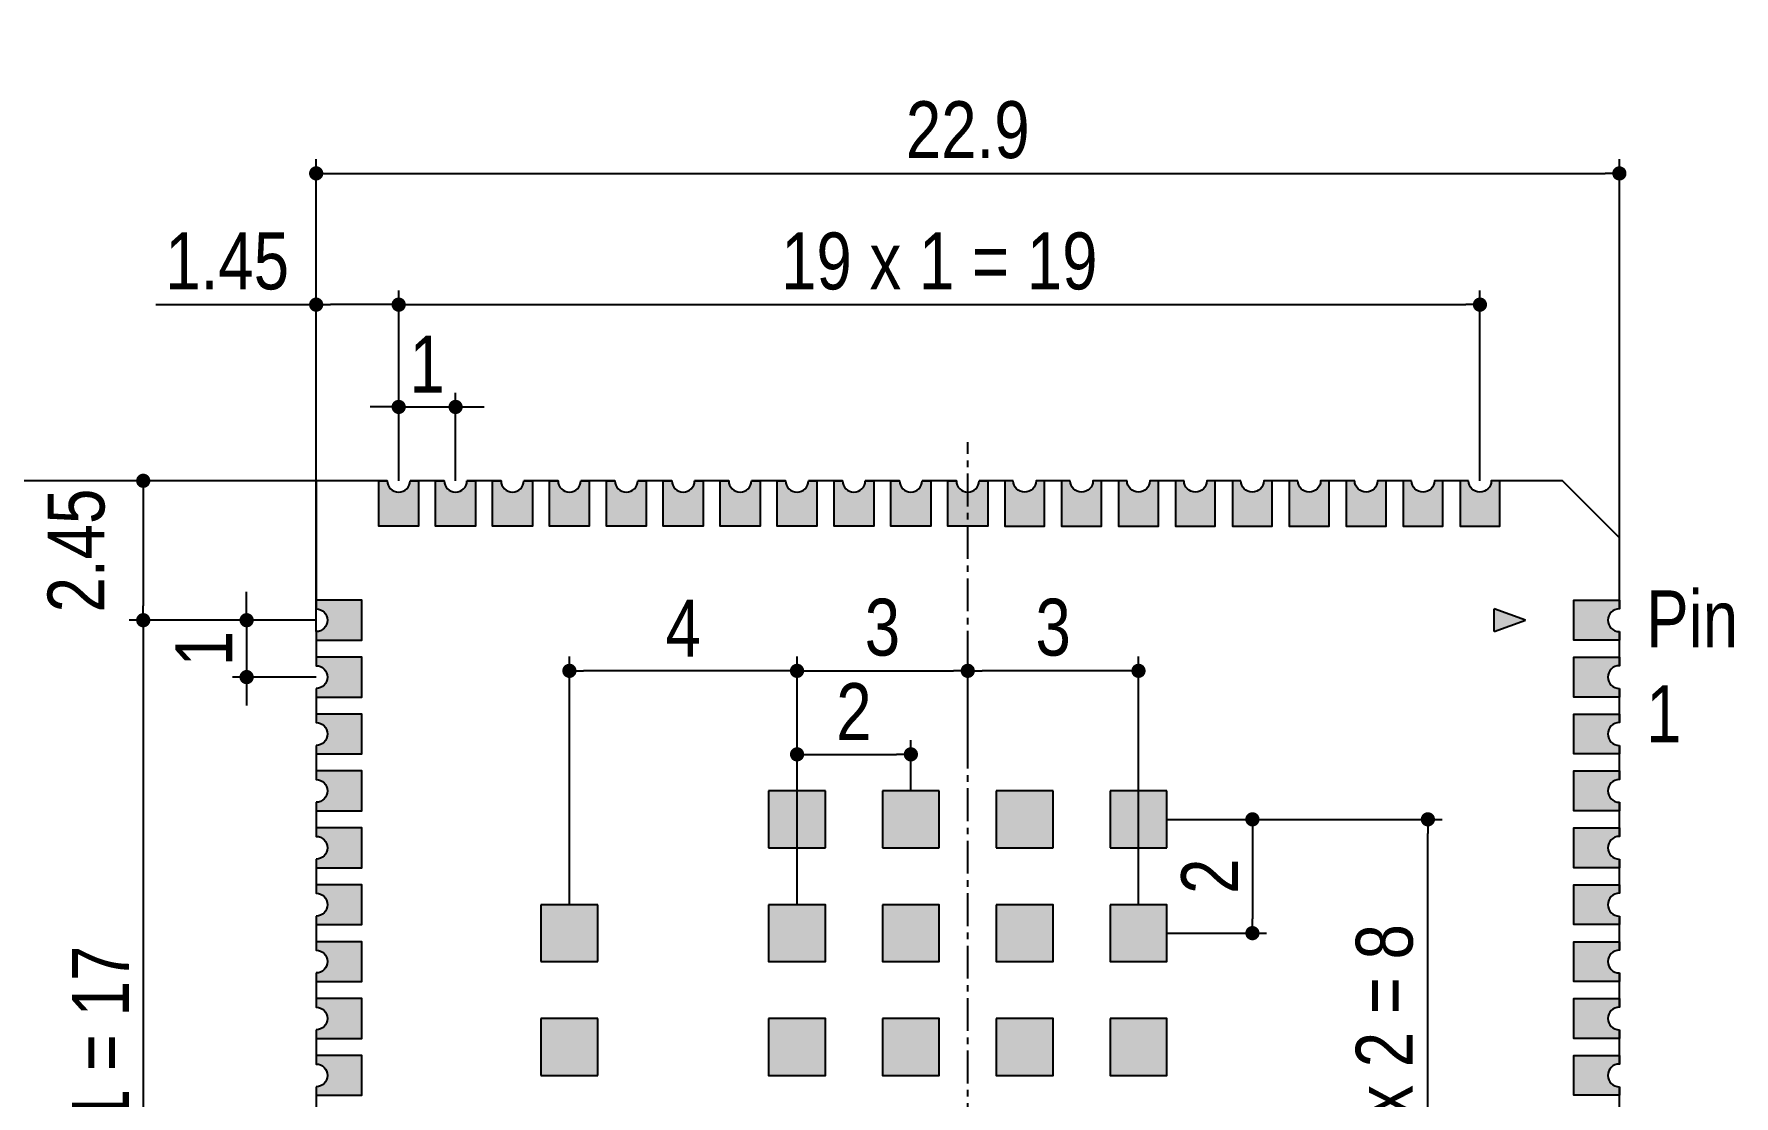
# Model space of a CAD drawing. Header units: millimetres. Extents: x 15270.1 to 15349.9, y 1963 to 2005.3.
# Drawn here: x 15320.07 to 15349.94, y 1986.61 to 2005.28 of the extents above; entities that cross this region are included whole.
import ezdxf

# ---------------------------------------------------------------- set-up
doc = ezdxf.new("R2010")
doc.units = ezdxf.units.MM
doc.header["$LTSCALE"] = 30.734
doc.header["$PDMODE"] = 3
doc.header["$PDSIZE"] = 8
doc.linetypes.add('CENTER', pattern=[0.6, 0.375, -0.075, 0.075, -0.075])
doc.layers.get('0').update_dxf_attribs({"linetype": 'CONTINUOUS'})
doc.layers.get('Defpoints').update_dxf_attribs({"linetype": 'CONTINUOUS'})
for name, color, linetype in [('02___PRT_ALL_AXES', 7, 'CONTINUOUS'), ('03 标注', 7, 'CONTINUOUS'), ('04 \\M+2A4E5\\M+2A672', 1, 'CONTINUOUS'), ('05 中心线', 50, 'CENTER')]:
    doc.layers.add(name, color=color, linetype=linetype)
doc.styles.add('ST1', font='arial.ttf', dxfattribs={"width": 0.8})
doc.dimstyles.new('ST-2-坐标', dxfattribs={"dimscale": 0.5, "dimtxt": 2, "dimasz": 0.5, "dimexe": 0.5, "dimexo": 0, "dimgap": 0.5, "dimtad": 1, "dimdec": 3, "dimzin": 9, "dimdsep": 46, "dimtxsty": 'ST1', "dimblk": 'DOT', "dimcen": 0.1, "dimclrd": 256, "dimclre": 256, "dimclrt": 256, "dimadec": 0, "dimazin": 0, "dimtp": 0.1, "dimtm": 0.1, "dimtfac": 1, "dimtdec": 3, "dimtmove": 1, "dimatfit": 3, "dimldrblk": 'DOT', "dimfxl": 0, "dimtolj": 1, "dimlwd": -1, "dimlwe": -1, "dimarcsym": 0})

# ---------------------------------------------------------------- blocks, each defined once
blk = doc.blocks.new('_Dot')
at = {"color": 0, "linetype": 'ByBlock', "lineweight": -2}
blk.add_line((-0.5, 0), (-1, 0), dxfattribs=at)
at = {"color": 0, "linetype": 'ByBlock', "const_width": 0.5}
blk.add_lwpolyline([(-0.25, 0, 1), (0.25, 0, 1)], format="xyb", close=True, dxfattribs=at)
blk = doc.blocks.new('*D8')
at = {"layer": '03 标注', "ltscale": 0.05}
for p, q in [((15326.476, 1997.423), (15326.476, 1998.971)), ((15327.476, 1997.423), (15327.476, 1998.971)), ((15326.226, 1998.721), (15325.976, 1998.721)), ((15326.476, 1998.721), (15327.476, 1998.721)), ((15327.726, 1998.721), (15327.976, 1998.721))]:
    blk.add_line(p, q, dxfattribs=at)
at = {"layer": 'Defpoints', "color": 0, "ltscale": 0.05}
for p in [(15327.476, 1998.721), (15326.476, 1997.423), (15327.476, 1997.423)]:
    blk.add_point(p, dxfattribs=at)
at = {"layer": '03 标注', "ltscale": 0.05, "xscale": 0.25, "yscale": 0.25, "zscale": 0.25}
blk.add_blockref('_Dot', (15326.476, 1998.721), dxfattribs=at)
at = {"layer": '03 标注', "ltscale": 0.05, "xscale": 0.25, "yscale": 0.25, "zscale": 0.25, "rotation": 180}
blk.add_blockref('_Dot', (15327.476, 1998.721), dxfattribs=at)
at = {"layer": '03 标注', "ltscale": 0.05, "insert": (15326.976, 1999.473), "char_height": 1, "attachment_point": 5, "style": 'ST1'}
blk.add_mtext('\\A1;1', dxfattribs=at)
blk = doc.blocks.new('*D9')
at = {"layer": '03 标注', "ltscale": 0.05}
for p, q in [((15326.476, 1997.423), (15326.476, 2000.769)), ((15345.476, 1997.423), (15345.476, 2000.769)), ((15326.726, 2000.519), (15345.226, 2000.519))]:
    blk.add_line(p, q, dxfattribs=at)
at = {"layer": 'Defpoints', "color": 0, "ltscale": 0.05}
for p in [(15345.476, 2000.519), (15326.476, 1997.423), (15345.476, 1997.423)]:
    blk.add_point(p, dxfattribs=at)
at = {"layer": '03 标注', "ltscale": 0.05, "xscale": 0.25, "yscale": 0.25, "zscale": 0.25, "rotation": 180}
blk.add_blockref('_Dot', (15326.476, 2000.519), dxfattribs=at)
at = {"layer": '03 标注', "ltscale": 0.05, "xscale": 0.25, "yscale": 0.25, "zscale": 0.25}
blk.add_blockref('_Dot', (15345.476, 2000.519), dxfattribs=at)
at = {"layer": '03 标注', "ltscale": 0.05, "insert": (15335.976, 2001.28), "char_height": 1, "attachment_point": 5, "style": 'ST1'}
blk.add_mtext('\\A1;19 x 1 = 19', dxfattribs=at)
blk = doc.blocks.new('*D10')
at = {"layer": '03 标注', "ltscale": 0.05}
for p, q in [((15325.026, 1994.773), (15325.026, 2000.769)), ((15326.476, 1997.423), (15326.476, 2000.769)), ((15322.208, 2000.519), (15325.026, 2000.519)), ((15326.226, 2000.519), (15325.276, 2000.519))]:
    blk.add_line(p, q, dxfattribs=at)
at = {"layer": 'Defpoints', "color": 0, "ltscale": 0.05}
for p in [(15325.026, 2000.519), (15326.476, 1997.423), (15325.026, 1994.773)]:
    blk.add_point(p, dxfattribs=at)
at = {"layer": '03 标注', "ltscale": 0.05, "xscale": 0.25, "yscale": 0.25, "zscale": 0.25, "rotation": 180}
blk.add_blockref('_Dot', (15325.026, 2000.519), dxfattribs=at)
at = {"layer": '03 标注', "ltscale": 0.05, "xscale": 0.25, "yscale": 0.25, "zscale": 0.25}
blk.add_blockref('_Dot', (15326.476, 2000.519), dxfattribs=at)
at = {"layer": '03 标注', "ltscale": 0.05, "insert": (15323.462, 2001.28), "char_height": 1, "attachment_point": 5, "style": 'ST1'}
blk.add_mtext('\\A1;1.45', dxfattribs=at)
blk = doc.blocks.new('*D11')
at = {"layer": '03 标注', "ltscale": 0.05}
for p, q in [((15325.026, 1997.423), (15321.737, 1997.423)), ((15321.987, 1997.173), (15321.987, 1995.223)), ((15325.026, 1994.973), (15321.737, 1994.973))]:
    blk.add_line(p, q, dxfattribs=at)
at = {"layer": 'Defpoints', "color": 0, "ltscale": 0.05}
for p in [(15325.026, 1997.423), (15321.987, 1994.973), (15325.026, 1994.973)]:
    blk.add_point(p, dxfattribs=at)
at = {"layer": '03 标注', "ltscale": 0.05, "xscale": 0.25, "yscale": 0.25, "zscale": 0.25}
for p, rotation in [((15321.987, 1997.423), 90), ((15321.987, 1994.973), 270)]:
    blk.add_blockref('_Dot', p, dxfattribs=dict(at, rotation=rotation))
at = {"layer": '03 标注', "ltscale": 0.05, "insert": (15320.813, 1996.198), "char_height": 1, "attachment_point": 5, "rotation": 90, "style": 'ST1'}
blk.add_mtext('\\A1;2.45', dxfattribs=at)
blk = doc.blocks.new('*D12')
at = {"layer": '03 标注', "ltscale": 0.05}
for p, q in [((15325.026, 1994.973), (15321.737, 1994.973)), ((15321.987, 1994.723), (15321.987, 1978.223)), ((15325.026, 1977.973), (15321.737, 1977.973))]:
    blk.add_line(p, q, dxfattribs=at)
at = {"layer": 'Defpoints', "color": 0, "ltscale": 0.05}
for p in [(15325.026, 1994.973), (15321.987, 1977.973), (15325.026, 1977.973)]:
    blk.add_point(p, dxfattribs=at)
at = {"layer": '03 标注', "ltscale": 0.05, "xscale": 0.25, "yscale": 0.25, "zscale": 0.25}
for p, rotation in [((15321.987, 1994.973), 90), ((15321.987, 1977.973), 270)]:
    blk.add_blockref('_Dot', p, dxfattribs=dict(at, rotation=rotation))
at = {"layer": '03 标注', "ltscale": 0.05, "insert": (15321.235, 1986.473), "char_height": 1, "attachment_point": 5, "rotation": 90, "style": 'ST1'}
blk.add_mtext('\\A1;17 x 1 = 17', dxfattribs=at)
blk = doc.blocks.new('*D13')
at = {"layer": '03 标注', "ltscale": 0.05}
for p, q in [((15323.804, 1995.223), (15323.804, 1995.473)), ((15325.026, 1994.973), (15323.554, 1994.973)), ((15323.804, 1994.973), (15323.804, 1993.973)), ((15325.026, 1993.973), (15323.554, 1993.973)), ((15323.804, 1993.723), (15323.804, 1993.473))]:
    blk.add_line(p, q, dxfattribs=at)
at = {"layer": 'Defpoints', "color": 0, "ltscale": 0.05}
for p in [(15325.026, 1994.973), (15323.804, 1993.973), (15325.026, 1993.973)]:
    blk.add_point(p, dxfattribs=at)
at = {"layer": '03 标注', "ltscale": 0.05, "xscale": 0.25, "yscale": 0.25, "zscale": 0.25}
for p, rotation in [((15323.804, 1994.973), 270), ((15323.804, 1993.973), 90)]:
    blk.add_blockref('_Dot', p, dxfattribs=dict(at, rotation=rotation))
at = {"layer": '03 标注', "ltscale": 0.05, "insert": (15323.052, 1994.473), "char_height": 1, "attachment_point": 5, "rotation": 90, "style": 'ST1'}
blk.add_mtext('\\A1;1', dxfattribs=at)
blk = doc.blocks.new('*D14')
at = {"layer": '03 标注', "ltscale": 0.05}
for p, q in [((15333.476, 1989.973), (15333.476, 1994.333)), ((15336.476, 1992.536), (15336.476, 1994.333)), ((15333.726, 1994.083), (15336.226, 1994.083))]:
    blk.add_line(p, q, dxfattribs=at)
at = {"layer": 'Defpoints', "color": 0, "ltscale": 0.05}
for p in [(15336.476, 1994.083), (15336.476, 1992.536), (15333.476, 1989.973)]:
    blk.add_point(p, dxfattribs=at)
at = {"layer": '03 标注', "ltscale": 0.05, "xscale": 0.25, "yscale": 0.25, "zscale": 0.25, "rotation": 180}
blk.add_blockref('_Dot', (15333.476, 1994.083), dxfattribs=at)
at = {"layer": '03 标注', "ltscale": 0.05, "xscale": 0.25, "yscale": 0.25, "zscale": 0.25}
blk.add_blockref('_Dot', (15336.476, 1994.083), dxfattribs=at)
at = {"layer": '03 标注', "ltscale": 0.05, "insert": (15334.976, 1994.844), "char_height": 1, "attachment_point": 5, "style": 'ST1'}
blk.add_mtext('\\A1;3', dxfattribs=at)
blk = doc.blocks.new('*D15')
at = {"layer": '03 标注', "ltscale": 0.05}
for p, q in [((15333.476, 1991.973), (15333.476, 1992.865)), ((15335.476, 1991.973), (15335.476, 1992.865)), ((15333.726, 1992.615), (15335.226, 1992.615))]:
    blk.add_line(p, q, dxfattribs=at)
at = {"layer": 'Defpoints', "color": 0, "ltscale": 0.05}
for p in [(15335.476, 1992.615), (15333.476, 1991.973), (15335.476, 1991.973)]:
    blk.add_point(p, dxfattribs=at)
at = {"layer": '03 标注', "ltscale": 0.05, "xscale": 0.25, "yscale": 0.25, "zscale": 0.25, "rotation": 180}
blk.add_blockref('_Dot', (15333.476, 1992.615), dxfattribs=at)
at = {"layer": '03 标注', "ltscale": 0.05, "xscale": 0.25, "yscale": 0.25, "zscale": 0.25}
blk.add_blockref('_Dot', (15335.476, 1992.615), dxfattribs=at)
at = {"layer": '03 标注', "ltscale": 0.05, "insert": (15334.476, 1993.367), "char_height": 1, "attachment_point": 5, "style": 'ST1'}
blk.add_mtext('\\A1;2', dxfattribs=at)
blk = doc.blocks.new('*D16')
at = {"layer": '03 标注', "ltscale": 0.05}
for p, q in [((15336.476, 1992.536), (15336.476, 1994.333)), ((15339.476, 1989.973), (15339.476, 1994.333)), ((15339.226, 1994.083), (15336.726, 1994.083))]:
    blk.add_line(p, q, dxfattribs=at)
at = {"layer": 'Defpoints', "color": 0, "ltscale": 0.05}
for p in [(15336.476, 1994.083), (15336.476, 1992.536), (15339.476, 1989.973)]:
    blk.add_point(p, dxfattribs=at)
at = {"layer": '03 标注', "ltscale": 0.05, "xscale": 0.25, "yscale": 0.25, "zscale": 0.25, "rotation": 180}
blk.add_blockref('_Dot', (15336.476, 1994.083), dxfattribs=at)
at = {"layer": '03 标注', "ltscale": 0.05, "xscale": 0.25, "yscale": 0.25, "zscale": 0.25}
blk.add_blockref('_Dot', (15339.476, 1994.083), dxfattribs=at)
at = {"layer": '03 标注', "ltscale": 0.05, "insert": (15337.976, 1994.844), "char_height": 1, "attachment_point": 5, "style": 'ST1'}
blk.add_mtext('\\A1;3', dxfattribs=at)
blk = doc.blocks.new('*D23')
at = {"layer": '03 标注', "ltscale": 0.05}
for p, q in [((15325.026, 1997.423), (15325.026, 2003.076)), ((15347.926, 1996.423), (15347.926, 2003.076)), ((15325.276, 2002.826), (15347.676, 2002.826))]:
    blk.add_line(p, q, dxfattribs=at)
at = {"layer": 'Defpoints', "color": 0, "ltscale": 0.05}
for p in [(15347.926, 2002.826), (15325.026, 1997.423), (15347.926, 1996.423)]:
    blk.add_point(p, dxfattribs=at)
at = {"layer": '03 标注', "ltscale": 0.05, "xscale": 0.25, "yscale": 0.25, "zscale": 0.25, "rotation": 180}
blk.add_blockref('_Dot', (15325.026, 2002.826), dxfattribs=at)
at = {"layer": '03 标注', "ltscale": 0.05, "xscale": 0.25, "yscale": 0.25, "zscale": 0.25}
blk.add_blockref('_Dot', (15347.926, 2002.826), dxfattribs=at)
at = {"layer": '03 标注', "ltscale": 0.05, "insert": (15336.476, 2003.587), "char_height": 1, "attachment_point": 5, "style": 'ST1'}
blk.add_mtext('\\A1;22.9', dxfattribs=at)
blk = doc.blocks.new('*D24')
at = {"layer": '03 标注', "ltscale": 0.05}
for p, q in [((15325.026, 1997.423), (15318.981, 1997.423)), ((15319.231, 1997.173), (15319.231, 1975.773)), ((15325.026, 1975.523), (15318.981, 1975.523))]:
    blk.add_line(p, q, dxfattribs=at)
at = {"layer": 'Defpoints', "color": 0, "ltscale": 0.05}
for p in [(15325.026, 1997.423), (15319.231, 1975.523), (15325.026, 1975.523)]:
    blk.add_point(p, dxfattribs=at)
at = {"layer": '03 标注', "ltscale": 0.05, "xscale": 0.25, "yscale": 0.25, "zscale": 0.25}
for p, rotation in [((15319.231, 1997.423), 90), ((15319.231, 1975.523), 270)]:
    blk.add_blockref('_Dot', p, dxfattribs=dict(at, rotation=rotation))
at = {"layer": '03 标注', "ltscale": 0.05, "insert": (15318.47, 1986.473), "char_height": 1, "attachment_point": 5, "rotation": 90, "style": 'ST1'}
blk.add_mtext('\\A1;21.9', dxfattribs=at)
blk = doc.blocks.new('*D25')
at = {"layer": '03 标注', "ltscale": 0.05}
for p, q in [((15329.476, 1989.973), (15329.476, 1994.333)), ((15333.476, 1991.973), (15333.476, 1994.333)), ((15333.226, 1994.083), (15329.726, 1994.083))]:
    blk.add_line(p, q, dxfattribs=at)
at = {"layer": 'Defpoints', "color": 0, "ltscale": 0.05}
for p in [(15329.476, 1994.083), (15333.476, 1991.973), (15329.476, 1989.973)]:
    blk.add_point(p, dxfattribs=at)
at = {"layer": '03 标注', "ltscale": 0.05, "xscale": 0.25, "yscale": 0.25, "zscale": 0.25, "rotation": 180}
blk.add_blockref('_Dot', (15329.476, 1994.083), dxfattribs=at)
at = {"layer": '03 标注', "ltscale": 0.05, "xscale": 0.25, "yscale": 0.25, "zscale": 0.25}
blk.add_blockref('_Dot', (15333.476, 1994.083), dxfattribs=at)
at = {"layer": '03 标注', "ltscale": 0.05, "insert": (15331.476, 1994.833), "char_height": 1, "attachment_point": 5, "style": 'ST1'}
blk.add_mtext('\\A1;4', dxfattribs=at)
blk = doc.blocks.new('*D68')
at = {"layer": '03 标注', "ltscale": 0.05}
for p, q in [((15339.976, 1991.473), (15344.811, 1991.473)), ((15344.561, 1983.723), (15344.561, 1991.223)), ((15339.976, 1983.473), (15344.811, 1983.473))]:
    blk.add_line(p, q, dxfattribs=at)
at = {"layer": 'Defpoints', "color": 0, "ltscale": 0.05}
for p in [(15339.976, 1991.473), (15344.561, 1991.473), (15339.976, 1983.473)]:
    blk.add_point(p, dxfattribs=at)
at = {"layer": '03 标注', "ltscale": 0.05, "xscale": 0.25, "yscale": 0.25, "zscale": 0.25}
for p, rotation in [((15344.561, 1991.473), 90), ((15344.561, 1983.473), 270)]:
    blk.add_blockref('_Dot', p, dxfattribs=dict(at, rotation=rotation))
at = {"layer": '03 标注', "ltscale": 0.05, "insert": (15343.801, 1987.473), "char_height": 1, "attachment_point": 5, "rotation": 90, "style": 'ST1'}
blk.add_mtext('\\A1;4 x 2 = 8', dxfattribs=at)
blk = doc.blocks.new('*D69')
at = {"layer": '03 标注', "ltscale": 0.05}
for p, q in [((15339.976, 1991.473), (15341.728, 1991.473)), ((15341.478, 1991.223), (15341.478, 1989.723)), ((15339.976, 1989.473), (15341.728, 1989.473))]:
    blk.add_line(p, q, dxfattribs=at)
at = {"layer": 'Defpoints', "color": 0, "ltscale": 0.05}
for p in [(15339.976, 1991.473), (15339.976, 1989.473), (15341.478, 1989.473)]:
    blk.add_point(p, dxfattribs=at)
at = {"layer": '03 标注', "ltscale": 0.05, "xscale": 0.25, "yscale": 0.25, "zscale": 0.25}
for p, rotation in [((15341.478, 1991.473), 90), ((15341.478, 1989.473), 270)]:
    blk.add_blockref('_Dot', p, dxfattribs=dict(at, rotation=rotation))
at = {"layer": '03 标注', "ltscale": 0.05, "insert": (15340.726, 1990.473), "char_height": 1, "attachment_point": 5, "rotation": 90, "style": 'ST1'}
blk.add_mtext('\\A1;2', dxfattribs=at)

msp = doc.modelspace()

# ---------------------------------------------------------------- hatches: boundary and pattern name
at = {"layer": '03 标注', "ltscale": 0.05}
h = msp.add_hatch(color=0, dxfattribs=at)
h.dxf.hatch_style = 1
h.paths.add_polyline_path([(15326.8255, 1997.4231), (15326.6755, 1997.4231, -1), (15326.2755, 1997.4231), (15326.1255, 1997.4231), (15326.1255, 1996.6231), (15326.8255, 1996.6231)])
h = msp.add_hatch(color=0, dxfattribs=at)
h.dxf.hatch_style = 1
h.paths.add_polyline_path([(15327.8255, 1997.4231), (15327.6755, 1997.4231, -1), (15327.2755, 1997.4231), (15327.1255, 1997.4231), (15327.1255, 1996.6231), (15327.8255, 1996.6231)])
h = msp.add_hatch(color=0, dxfattribs=at)
h.dxf.hatch_style = 1
h.paths.add_polyline_path([(15328.8255, 1997.4231), (15328.6755, 1997.4231, -1), (15328.2755, 1997.4231), (15328.1255, 1997.4231), (15328.1255, 1996.6231), (15328.8255, 1996.6231)])
h = msp.add_hatch(color=0, dxfattribs=at)
h.dxf.hatch_style = 1
h.paths.add_polyline_path([(15329.8255, 1997.4231), (15329.6755, 1997.4231, -1), (15329.2755, 1997.4231), (15329.1255, 1997.4231), (15329.1255, 1996.6231), (15329.8255, 1996.6231)])
h = msp.add_hatch(color=0, dxfattribs=at)
h.dxf.hatch_style = 1
h.paths.add_polyline_path([(15330.8255, 1997.4231), (15330.6755, 1997.4231, -1), (15330.2755, 1997.4231), (15330.1255, 1997.4231), (15330.1255, 1996.6231), (15330.8255, 1996.6231)])
h = msp.add_hatch(color=0, dxfattribs=at)
h.dxf.hatch_style = 1
h.paths.add_polyline_path([(15331.8255, 1997.4231), (15331.6755, 1997.4231, -1), (15331.2755, 1997.4231), (15331.1255, 1997.4231), (15331.1255, 1996.6231), (15331.8255, 1996.6231)])
h = msp.add_hatch(color=0, dxfattribs=at)
h.dxf.hatch_style = 1
h.paths.add_polyline_path([(15332.8255, 1997.4231), (15332.6755, 1997.4231, -1), (15332.2755, 1997.4231), (15332.1255, 1997.4231), (15332.1255, 1996.6231), (15332.8255, 1996.6231)])
h = msp.add_hatch(color=0, dxfattribs=at)
h.dxf.hatch_style = 1
h.paths.add_polyline_path([(15333.8255, 1997.4231), (15333.6755, 1997.4231, -1), (15333.2755, 1997.4231), (15333.1255, 1997.4231), (15333.1255, 1996.6231), (15333.8255, 1996.6231)])
h = msp.add_hatch(color=0, dxfattribs=at)
h.dxf.hatch_style = 1
h.paths.add_polyline_path([(15334.8255, 1997.4231), (15334.6755, 1997.4231, -1), (15334.2755, 1997.4231), (15334.1255, 1997.4231), (15334.1255, 1996.6231), (15334.8255, 1996.6231)])
h = msp.add_hatch(color=0, dxfattribs=at)
h.dxf.hatch_style = 1
h.paths.add_polyline_path([(15335.8255, 1997.4231), (15335.6755, 1997.4231, -1), (15335.2755, 1997.4231), (15335.1255, 1997.4231), (15335.1255, 1996.6231), (15335.8255, 1996.6231)])
h = msp.add_hatch(color=0, dxfattribs=at)
h.dxf.hatch_style = 1
h.paths.add_polyline_path([(15336.8255, 1997.4231), (15336.6755, 1997.4231, -1), (15336.2755, 1997.4231), (15336.1255, 1997.4231), (15336.1255, 1996.6231), (15336.8255, 1996.6231)])
h = msp.add_hatch(color=0, dxfattribs=at)
h.dxf.hatch_style = 1
h.paths.add_polyline_path([(15337.1255, 1996.6231), (15337.8255, 1996.6231), (15337.8255, 1997.4231), (15337.6755, 1997.4231, -1), (15337.2755, 1997.4231), (15337.1255, 1997.4231)])
h = msp.add_hatch(color=0, dxfattribs=at)
h.dxf.hatch_style = 1
h.paths.add_polyline_path([(15338.1255, 1996.6231), (15338.8255, 1996.6231), (15338.8255, 1997.4231), (15338.6755, 1997.4231, -1), (15338.2755, 1997.4231), (15338.1255, 1997.4231)])
h = msp.add_hatch(color=0, dxfattribs=at)
h.dxf.hatch_style = 1
h.paths.add_polyline_path([(15339.1255, 1996.6231), (15339.8255, 1996.6231), (15339.8255, 1997.4231), (15339.6755, 1997.4231, -1), (15339.2755, 1997.4231), (15339.1255, 1997.4231)])
h = msp.add_hatch(color=0, dxfattribs=at)
h.dxf.hatch_style = 1
h.paths.add_polyline_path([(15340.1255, 1996.6231), (15340.8255, 1996.6231), (15340.8255, 1997.4231), (15340.6755, 1997.4231, -1), (15340.2755, 1997.4231), (15340.1255, 1997.4231)])
h = msp.add_hatch(color=0, dxfattribs=at)
h.dxf.hatch_style = 1
h.paths.add_polyline_path([(15341.1255, 1996.6231), (15341.8255, 1996.6231), (15341.8255, 1997.4231), (15341.6755, 1997.4231, -1), (15341.2755, 1997.4231), (15341.1255, 1997.4231)])
h = msp.add_hatch(color=0, dxfattribs=at)
h.dxf.hatch_style = 1
h.paths.add_polyline_path([(15342.1255, 1996.6231), (15342.8255, 1996.6231), (15342.8255, 1997.4231), (15342.6755, 1997.4231, -1), (15342.2755, 1997.4231), (15342.1255, 1997.4231)])
h = msp.add_hatch(color=0, dxfattribs=at)
h.dxf.hatch_style = 1
h.paths.add_polyline_path([(15343.1255, 1996.6231), (15343.8255, 1996.6231), (15343.8255, 1997.4231), (15343.6755, 1997.4231, -1), (15343.2755, 1997.4231), (15343.1255, 1997.4231)])
h = msp.add_hatch(color=0, dxfattribs=at)
h.dxf.hatch_style = 1
h.paths.add_polyline_path([(15344.1255, 1996.6231), (15344.8255, 1996.6231), (15344.8255, 1997.4231), (15344.6755, 1997.4231, -1), (15344.2755, 1997.4231), (15344.1255, 1997.4231)])
h = msp.add_hatch(color=0, dxfattribs=at)
h.dxf.hatch_style = 1
h.paths.add_polyline_path([(15345.1255, 1996.6231), (15345.8255, 1996.6231), (15345.8255, 1997.4231), (15345.6755, 1997.4231, -1), (15345.2755, 1997.4231), (15345.1255, 1997.4231)])
h = msp.add_hatch(color=0, dxfattribs=at)
h.dxf.hatch_style = 1
h.paths.add_polyline_path([(15325.8255, 1994.6231), (15325.8255, 1995.3231), (15325.0255, 1995.3231), (15325.0255, 1995.1731, -1), (15325.0255, 1994.7731), (15325.0255, 1994.6231)])
h = msp.add_hatch(color=0, dxfattribs=at)
h.dxf.hatch_style = 1
h.paths.add_polyline_path([(15347.9255, 1994.6231), (15347.9255, 1994.7731, -1), (15347.9255, 1995.1731), (15347.9255, 1995.3231), (15347.1255, 1995.3231), (15347.1255, 1994.6231)])
h = msp.add_hatch(color=0, dxfattribs=at)
h.dxf.hatch_style = 1
h.paths.add_polyline_path([(15346.2755, 1994.9731), (15345.7255, 1995.1731), (15345.7255, 1994.7731)])
h = msp.add_hatch(color=0, dxfattribs=at)
h.dxf.hatch_style = 1
h.paths.add_polyline_path([(15325.8255, 1993.6231), (15325.8255, 1994.3231), (15325.0255, 1994.3231), (15325.0255, 1994.1731, -1), (15325.0255, 1993.7731), (15325.0255, 1993.6231)])
h = msp.add_hatch(color=0, dxfattribs=at)
h.dxf.hatch_style = 1
h.paths.add_polyline_path([(15347.9255, 1993.6231), (15347.9255, 1993.7731, -1), (15347.9255, 1994.1731), (15347.9255, 1994.3231), (15347.1255, 1994.3231), (15347.1255, 1993.6231)])
h = msp.add_hatch(color=0, dxfattribs=at)
h.dxf.hatch_style = 1
h.paths.add_polyline_path([(15325.8255, 1992.6231), (15325.8255, 1993.3231), (15325.0255, 1993.3231), (15325.0255, 1993.1731, -1), (15325.0255, 1992.7731), (15325.0255, 1992.6231)])
h = msp.add_hatch(color=0, dxfattribs=at)
h.dxf.hatch_style = 1
h.paths.add_polyline_path([(15347.9255, 1992.6231), (15347.9255, 1992.7731, -1), (15347.9255, 1993.1731), (15347.9255, 1993.3231), (15347.1255, 1993.3231), (15347.1255, 1992.6231)])
h = msp.add_hatch(color=0, dxfattribs=at)
h.dxf.hatch_style = 1
h.paths.add_polyline_path([(15325.8255, 1991.6231), (15325.8255, 1992.3231), (15325.0255, 1992.3231), (15325.0255, 1992.1731, -1), (15325.0255, 1991.7731), (15325.0255, 1991.6231)])
h = msp.add_hatch(color=0, dxfattribs=at)
h.dxf.hatch_style = 1
h.paths.add_polyline_path([(15347.9255, 1991.6231), (15347.9255, 1991.7731, -1), (15347.9255, 1992.1731), (15347.9255, 1992.3231), (15347.1255, 1992.3231), (15347.1255, 1991.6231)])
h = msp.add_hatch(color=0, dxfattribs=at)
h.dxf.hatch_style = 1
h.paths.add_polyline_path([(15333.9755, 1991.9731), (15332.9755, 1991.9731), (15332.9755, 1990.9731), (15333.9755, 1990.9731)])
h = msp.add_hatch(color=0, dxfattribs=at)
h.dxf.hatch_style = 1
h.paths.add_polyline_path([(15335.9755, 1991.9731), (15334.9755, 1991.9731), (15334.9755, 1990.9731), (15335.9755, 1990.9731)])
h = msp.add_hatch(color=0, dxfattribs=at)
h.dxf.hatch_style = 1
h.paths.add_polyline_path([(15337.9755, 1991.9731), (15336.9755, 1991.9731), (15336.9755, 1990.9731), (15337.9755, 1990.9731)])
h = msp.add_hatch(color=0, dxfattribs=at)
h.dxf.hatch_style = 1
h.paths.add_polyline_path([(15339.9755, 1991.9731), (15338.9755, 1991.9731), (15338.9755, 1990.9731), (15339.9755, 1990.9731)])
h = msp.add_hatch(color=0, dxfattribs=at)
h.dxf.hatch_style = 1
h.paths.add_polyline_path([(15325.8255, 1990.6231), (15325.8255, 1991.3231), (15325.0255, 1991.3231), (15325.0255, 1991.1731, -1), (15325.0255, 1990.7731), (15325.0255, 1990.6231)])
h = msp.add_hatch(color=0, dxfattribs=at)
h.dxf.hatch_style = 1
h.paths.add_polyline_path([(15347.9255, 1990.6231), (15347.9255, 1990.7731, -1), (15347.9255, 1991.1731), (15347.9255, 1991.3231), (15347.1255, 1991.3231), (15347.1255, 1990.6231)])
h = msp.add_hatch(color=0, dxfattribs=at)
h.dxf.hatch_style = 1
h.paths.add_polyline_path([(15325.8255, 1989.6231), (15325.8255, 1990.3231), (15325.0255, 1990.3231), (15325.0255, 1990.1731, -1), (15325.0255, 1989.7731), (15325.0255, 1989.6231)])
h = msp.add_hatch(color=0, dxfattribs=at)
h.dxf.hatch_style = 1
h.paths.add_polyline_path([(15347.9255, 1989.6231), (15347.9255, 1989.7731, -1), (15347.9255, 1990.1731), (15347.9255, 1990.3231), (15347.1255, 1990.3231), (15347.1255, 1989.6231)])
h = msp.add_hatch(color=0, dxfattribs=at)
h.dxf.hatch_style = 1
h.paths.add_polyline_path([(15328.9755, 1988.9731), (15328.9755, 1989.9731), (15329.9755, 1989.9731), (15329.9755, 1988.9731)])
h = msp.add_hatch(color=0, dxfattribs=at)
h.dxf.hatch_style = 1
h.paths.add_polyline_path([(15333.9755, 1989.9731), (15332.9755, 1989.9731), (15332.9755, 1988.9731), (15333.9755, 1988.9731)])
h = msp.add_hatch(color=0, dxfattribs=at)
h.dxf.hatch_style = 1
h.paths.add_polyline_path([(15335.9755, 1989.9731), (15334.9755, 1989.9731), (15334.9755, 1988.9731), (15335.9755, 1988.9731)])
h = msp.add_hatch(color=0, dxfattribs=at)
h.dxf.hatch_style = 1
h.paths.add_polyline_path([(15337.9755, 1989.9731), (15336.9755, 1989.9731), (15336.9755, 1988.9731), (15337.9755, 1988.9731)])
h = msp.add_hatch(color=0, dxfattribs=at)
h.dxf.hatch_style = 1
h.paths.add_polyline_path([(15339.9755, 1989.9731), (15338.9755, 1989.9731), (15338.9755, 1988.9731), (15339.9755, 1988.9731)])
h = msp.add_hatch(color=0, dxfattribs=at)
h.dxf.hatch_style = 1
h.paths.add_polyline_path([(15325.8255, 1988.6231), (15325.8255, 1989.3231), (15325.0255, 1989.3231), (15325.0255, 1989.1731, -1), (15325.0255, 1988.7731), (15325.0255, 1988.6231)])
h = msp.add_hatch(color=0, dxfattribs=at)
h.dxf.hatch_style = 1
h.paths.add_polyline_path([(15347.9255, 1988.6231), (15347.9255, 1988.7731, -1), (15347.9255, 1989.1731), (15347.9255, 1989.3231), (15347.1255, 1989.3231), (15347.1255, 1988.6231)])
h = msp.add_hatch(color=0, dxfattribs=at)
h.dxf.hatch_style = 1
h.paths.add_polyline_path([(15325.8255, 1987.6231), (15325.8255, 1988.3231), (15325.0255, 1988.3231), (15325.0255, 1988.1731, -1), (15325.0255, 1987.7731), (15325.0255, 1987.6231)])
h = msp.add_hatch(color=0, dxfattribs=at)
h.dxf.hatch_style = 1
h.paths.add_polyline_path([(15347.9255, 1987.6231), (15347.9255, 1987.7731, -1), (15347.9255, 1988.1731), (15347.9255, 1988.3231), (15347.1255, 1988.3231), (15347.1255, 1987.6231)])
h = msp.add_hatch(color=0, dxfattribs=at)
h.dxf.hatch_style = 1
h.paths.add_polyline_path([(15328.9755, 1986.9731), (15328.9755, 1987.9731), (15329.9755, 1987.9731), (15329.9755, 1986.9731)])
h = msp.add_hatch(color=0, dxfattribs=at)
h.dxf.hatch_style = 1
h.paths.add_polyline_path([(15333.9755, 1987.9731), (15332.9755, 1987.9731), (15332.9755, 1986.9731), (15333.9755, 1986.9731)])
h = msp.add_hatch(color=0, dxfattribs=at)
h.dxf.hatch_style = 1
h.paths.add_polyline_path([(15335.9755, 1987.9731), (15334.9755, 1987.9731), (15334.9755, 1986.9731), (15335.9755, 1986.9731)])
h = msp.add_hatch(color=0, dxfattribs=at)
h.dxf.hatch_style = 1
h.paths.add_polyline_path([(15337.9755, 1987.9731), (15336.9755, 1987.9731), (15336.9755, 1986.9731), (15337.9755, 1986.9731)])
h = msp.add_hatch(color=0, dxfattribs=at)
h.dxf.hatch_style = 1
h.paths.add_polyline_path([(15339.9755, 1987.9731), (15338.9755, 1987.9731), (15338.9755, 1986.9731), (15339.9755, 1986.9731)])
h = msp.add_hatch(color=0, dxfattribs=at)
h.dxf.hatch_style = 1
h.paths.add_polyline_path([(15325.8255, 1986.6231), (15325.8255, 1987.3231), (15325.0255, 1987.3231), (15325.0255, 1987.1731, -1), (15325.0255, 1986.7731), (15325.0255, 1986.6231)])
h = msp.add_hatch(color=0, dxfattribs=at)
h.dxf.hatch_style = 1
h.paths.add_polyline_path([(15347.9255, 1986.6231), (15347.9255, 1986.7731, -1), (15347.9255, 1987.1731), (15347.9255, 1987.3231), (15347.1255, 1987.3231), (15347.1255, 1986.6231)])

# ---------------------------------------------------------------- linework, layer by layer
at = {"layer": '02___PRT_ALL_AXES', "color": 7, "linetype": 'Continuous'}
for p, q in [((15328.9755, 1989.9731), (15328.9755, 1988.9731)), ((15329.9755, 1989.9731), (15328.9755, 1989.9731)), ((15329.9755, 1988.9731), (15329.9755, 1989.9731)), ((15328.9755, 1988.9731), (15329.9755, 1988.9731)), ((15328.9755, 1987.9731), (15328.9755, 1986.9731)), ((15329.9755, 1987.9731), (15328.9755, 1987.9731)), ((15329.9755, 1986.9731), (15329.9755, 1987.9731)), ((15328.9755, 1986.9731), (15329.9755, 1986.9731))]:
    msp.add_line(p, q, dxfattribs=at)
at = {"layer": '03 标注', "color": 0, "ltscale": 0.05}
for p, q in [((15345.7255, 1994.7731), (15345.7255, 1995.1731)), ((15346.2755, 1994.9731), (15345.7255, 1995.1731)), ((15345.7255, 1994.7731), (15346.2755, 1994.9731)), ((15332.9755, 1991.9731), (15332.9755, 1990.9731)), ((15333.9755, 1991.9731), (15332.9755, 1991.9731)), ((15333.9755, 1990.9731), (15333.9755, 1991.9731)), ((15334.9755, 1991.9731), (15334.9755, 1990.9731)), ((15335.9755, 1991.9731), (15334.9755, 1991.9731)), ((15335.9755, 1990.9731), (15335.9755, 1991.9731)), ((15336.9755, 1991.9731), (15336.9755, 1990.9731)), ((15337.9755, 1991.9731), (15336.9755, 1991.9731)), ((15337.9755, 1990.9731), (15337.9755, 1991.9731)), ((15338.9755, 1991.9731), (15338.9755, 1990.9731)), ((15339.9755, 1991.9731), (15338.9755, 1991.9731)), ((15339.9755, 1990.9731), (15339.9755, 1991.9731)), ((15332.9755, 1990.9731), (15333.9755, 1990.9731)), ((15334.9755, 1990.9731), (15335.9755, 1990.9731)), ((15336.9755, 1990.9731), (15337.9755, 1990.9731)), ((15338.9755, 1990.9731), (15339.9755, 1990.9731))]:
    msp.add_line(p, q, dxfattribs=at)
for points in [[(15326.2755, 1997.4231), (15325.0255, 1997.4231), (15325.0255, 1995.1731)], [(15327.2755, 1997.4231), (15326.6755, 1997.4231)], [(15328.2755, 1997.4231), (15327.6755, 1997.4231)], [(15329.2755, 1997.4231), (15328.6755, 1997.4231)], [(15330.2755, 1997.4231), (15329.6755, 1997.4231)], [(15331.2755, 1997.4231), (15330.6755, 1997.4231)], [(15332.2755, 1997.4231), (15331.6755, 1997.4231)], [(15333.2755, 1997.4231), (15332.6755, 1997.4231)], [(15334.2755, 1997.4231), (15333.6755, 1997.4231)], [(15335.2755, 1997.4231), (15334.6755, 1997.4231)], [(15336.2755, 1997.4231), (15335.6755, 1997.4231)], [(15337.2755, 1997.4231), (15336.6755, 1997.4231)], [(15338.2755, 1997.4231), (15337.6755, 1997.4231)], [(15339.2755, 1997.4231), (15338.6755, 1997.4231)], [(15340.2755, 1997.4231), (15339.6755, 1997.4231)], [(15341.2755, 1997.4231), (15340.6755, 1997.4231)], [(15342.2755, 1997.4231), (15341.6755, 1997.4231)], [(15343.2755, 1997.4231), (15342.6755, 1997.4231)], [(15344.2755, 1997.4231), (15343.6755, 1997.4231)], [(15345.2755, 1997.4231), (15344.6755, 1997.4231)], [(15347.9255, 1995.1731), (15347.9255, 1996.4231), (15346.9255, 1997.4231), (15345.6755, 1997.4231)], [(15325.0255, 1994.7731), (15325.0255, 1994.1731)], [(15347.9255, 1994.1731), (15347.9255, 1994.7731)], [(15325.0255, 1993.7731), (15325.0255, 1993.1731)], [(15347.9255, 1993.1731), (15347.9255, 1993.7731)], [(15325.0255, 1992.7731), (15325.0255, 1992.1731)], [(15347.9255, 1992.1731), (15347.9255, 1992.7731)], [(15325.0255, 1991.7731), (15325.0255, 1991.1731)], [(15347.9255, 1991.1731), (15347.9255, 1991.7731)], [(15325.0255, 1990.7731), (15325.0255, 1990.1731)], [(15347.9255, 1990.1731), (15347.9255, 1990.7731)], [(15325.0255, 1989.7731), (15325.0255, 1989.1731)], [(15347.9255, 1989.1731), (15347.9255, 1989.7731)], [(15325.0255, 1988.7731), (15325.0255, 1988.1731)], [(15347.9255, 1988.1731), (15347.9255, 1988.7731)], [(15325.0255, 1987.7731), (15325.0255, 1987.1731)], [(15347.9255, 1987.1731), (15347.9255, 1987.7731)], [(15325.0255, 1986.7731), (15325.0255, 1986.1731)], [(15347.9255, 1986.1731), (15347.9255, 1986.7731)]]:
    msp.add_lwpolyline(points, dxfattribs=at)
for points in [[(15326.6755, 1997.4231), (15326.8255, 1997.4231), (15326.8255, 1996.6231), (15326.1255, 1996.6231), (15326.1255, 1997.4231), (15326.2755, 1997.4231, 1)], [(15327.6755, 1997.4231), (15327.8255, 1997.4231), (15327.8255, 1996.6231), (15327.1255, 1996.6231), (15327.1255, 1997.4231), (15327.2755, 1997.4231, 1)], [(15328.6755, 1997.4231), (15328.8255, 1997.4231), (15328.8255, 1996.6231), (15328.1255, 1996.6231), (15328.1255, 1997.4231), (15328.2755, 1997.4231, 1)], [(15329.6755, 1997.4231), (15329.8255, 1997.4231), (15329.8255, 1996.6231), (15329.1255, 1996.6231), (15329.1255, 1997.4231), (15329.2755, 1997.4231, 1)], [(15330.6755, 1997.4231), (15330.8255, 1997.4231), (15330.8255, 1996.6231), (15330.1255, 1996.6231), (15330.1255, 1997.4231), (15330.2755, 1997.4231, 1)], [(15331.6755, 1997.4231), (15331.8255, 1997.4231), (15331.8255, 1996.6231), (15331.1255, 1996.6231), (15331.1255, 1997.4231), (15331.2755, 1997.4231, 1)], [(15332.6755, 1997.4231), (15332.8255, 1997.4231), (15332.8255, 1996.6231), (15332.1255, 1996.6231), (15332.1255, 1997.4231), (15332.2755, 1997.4231, 1)], [(15333.6755, 1997.4231), (15333.8255, 1997.4231), (15333.8255, 1996.6231), (15333.1255, 1996.6231), (15333.1255, 1997.4231), (15333.2755, 1997.4231, 1)], [(15334.6755, 1997.4231), (15334.8255, 1997.4231), (15334.8255, 1996.6231), (15334.1255, 1996.6231), (15334.1255, 1997.4231), (15334.2755, 1997.4231, 1)], [(15335.6755, 1997.4231), (15335.8255, 1997.4231), (15335.8255, 1996.6231), (15335.1255, 1996.6231), (15335.1255, 1997.4231), (15335.2755, 1997.4231, 1)], [(15336.6755, 1997.4231), (15336.8255, 1997.4231), (15336.8255, 1996.6231), (15336.1255, 1996.6231), (15336.1255, 1997.4231), (15336.2755, 1997.4231, 1)], [(15337.2755, 1997.4231), (15337.1255, 1997.4231), (15337.1255, 1996.6231), (15337.8255, 1996.6231), (15337.8255, 1997.4231), (15337.6755, 1997.4231, -1)], [(15338.2755, 1997.4231), (15338.1255, 1997.4231), (15338.1255, 1996.6231), (15338.8255, 1996.6231), (15338.8255, 1997.4231), (15338.6755, 1997.4231, -1)], [(15339.2755, 1997.4231), (15339.1255, 1997.4231), (15339.1255, 1996.6231), (15339.8255, 1996.6231), (15339.8255, 1997.4231), (15339.6755, 1997.4231, -1)], [(15340.2755, 1997.4231), (15340.1255, 1997.4231), (15340.1255, 1996.6231), (15340.8255, 1996.6231), (15340.8255, 1997.4231), (15340.6755, 1997.4231, -1)], [(15341.2755, 1997.4231), (15341.1255, 1997.4231), (15341.1255, 1996.6231), (15341.8255, 1996.6231), (15341.8255, 1997.4231), (15341.6755, 1997.4231, -1)], [(15342.2755, 1997.4231), (15342.1255, 1997.4231), (15342.1255, 1996.6231), (15342.8255, 1996.6231), (15342.8255, 1997.4231), (15342.6755, 1997.4231, -1)], [(15343.2755, 1997.4231), (15343.1255, 1997.4231), (15343.1255, 1996.6231), (15343.8255, 1996.6231), (15343.8255, 1997.4231), (15343.6755, 1997.4231, -1)], [(15344.2755, 1997.4231), (15344.1255, 1997.4231), (15344.1255, 1996.6231), (15344.8255, 1996.6231), (15344.8255, 1997.4231), (15344.6755, 1997.4231, -1)], [(15345.2755, 1997.4231), (15345.1255, 1997.4231), (15345.1255, 1996.6231), (15345.8255, 1996.6231), (15345.8255, 1997.4231), (15345.6755, 1997.4231, -1)], [(15325.0255, 1994.7731), (15325.0255, 1994.6231), (15325.8255, 1994.6231), (15325.8255, 1995.3231), (15325.0255, 1995.3231), (15325.0255, 1995.1731, -1)], [(15347.9255, 1994.7731), (15347.9255, 1994.6231), (15347.1255, 1994.6231), (15347.1255, 1995.3231), (15347.9255, 1995.3231), (15347.9255, 1995.1731, 1)], [(15325.0255, 1993.7731), (15325.0255, 1993.6231), (15325.8255, 1993.6231), (15325.8255, 1994.3231), (15325.0255, 1994.3231), (15325.0255, 1994.1731, -1)], [(15347.9255, 1993.7731), (15347.9255, 1993.6231), (15347.1255, 1993.6231), (15347.1255, 1994.3231), (15347.9255, 1994.3231), (15347.9255, 1994.1731, 1)], [(15325.0255, 1992.7731), (15325.0255, 1992.6231), (15325.8255, 1992.6231), (15325.8255, 1993.3231), (15325.0255, 1993.3231), (15325.0255, 1993.1731, -1)], [(15347.9255, 1992.7731), (15347.9255, 1992.6231), (15347.1255, 1992.6231), (15347.1255, 1993.3231), (15347.9255, 1993.3231), (15347.9255, 1993.1731, 1)], [(15325.0255, 1991.7731), (15325.0255, 1991.6231), (15325.8255, 1991.6231), (15325.8255, 1992.3231), (15325.0255, 1992.3231), (15325.0255, 1992.1731, -1)], [(15347.9255, 1991.7731), (15347.9255, 1991.6231), (15347.1255, 1991.6231), (15347.1255, 1992.3231), (15347.9255, 1992.3231), (15347.9255, 1992.1731, 1)], [(15325.0255, 1990.7731), (15325.0255, 1990.6231), (15325.8255, 1990.6231), (15325.8255, 1991.3231), (15325.0255, 1991.3231), (15325.0255, 1991.1731, -1)], [(15347.9255, 1990.7731), (15347.9255, 1990.6231), (15347.1255, 1990.6231), (15347.1255, 1991.3231), (15347.9255, 1991.3231), (15347.9255, 1991.1731, 1)], [(15325.0255, 1989.7731), (15325.0255, 1989.6231), (15325.8255, 1989.6231), (15325.8255, 1990.3231), (15325.0255, 1990.3231), (15325.0255, 1990.1731, -1)], [(15347.9255, 1989.7731), (15347.9255, 1989.6231), (15347.1255, 1989.6231), (15347.1255, 1990.3231), (15347.9255, 1990.3231), (15347.9255, 1990.1731, 1)], [(15325.0255, 1988.7731), (15325.0255, 1988.6231), (15325.8255, 1988.6231), (15325.8255, 1989.3231), (15325.0255, 1989.3231), (15325.0255, 1989.1731, -1)], [(15347.9255, 1988.7731), (15347.9255, 1988.6231), (15347.1255, 1988.6231), (15347.1255, 1989.3231), (15347.9255, 1989.3231), (15347.9255, 1989.1731, 1)], [(15325.0255, 1987.7731), (15325.0255, 1987.6231), (15325.8255, 1987.6231), (15325.8255, 1988.3231), (15325.0255, 1988.3231), (15325.0255, 1988.1731, -1)], [(15347.9255, 1987.7731), (15347.9255, 1987.6231), (15347.1255, 1987.6231), (15347.1255, 1988.3231), (15347.9255, 1988.3231), (15347.9255, 1988.1731, 1)], [(15325.0255, 1986.7731), (15325.0255, 1986.6231), (15325.8255, 1986.6231), (15325.8255, 1987.3231), (15325.0255, 1987.3231), (15325.0255, 1987.1731, -1)], [(15347.9255, 1986.7731), (15347.9255, 1986.6231), (15347.1255, 1986.6231), (15347.1255, 1987.3231), (15347.9255, 1987.3231), (15347.9255, 1987.1731, 1)]]:
    msp.add_lwpolyline(points, format="xyb", close=True, dxfattribs=at)
for points in [[(15332.9755, 1989.9731), (15332.9755, 1988.9731), (15333.9755, 1988.9731), (15333.9755, 1989.9731)], [(15334.9755, 1989.9731), (15334.9755, 1988.9731), (15335.9755, 1988.9731), (15335.9755, 1989.9731)], [(15336.9755, 1989.9731), (15336.9755, 1988.9731), (15337.9755, 1988.9731), (15337.9755, 1989.9731)], [(15338.9755, 1989.9731), (15338.9755, 1988.9731), (15339.9755, 1988.9731), (15339.9755, 1989.9731)], [(15332.9755, 1987.9731), (15332.9755, 1986.9731), (15333.9755, 1986.9731), (15333.9755, 1987.9731)], [(15334.9755, 1987.9731), (15334.9755, 1986.9731), (15335.9755, 1986.9731), (15335.9755, 1987.9731)], [(15336.9755, 1987.9731), (15336.9755, 1986.9731), (15337.9755, 1986.9731), (15337.9755, 1987.9731)], [(15338.9755, 1987.9731), (15338.9755, 1986.9731), (15339.9755, 1986.9731), (15339.9755, 1987.9731)]]:
    msp.add_lwpolyline(points, close=True, dxfattribs=at)
at = {"layer": '05 中心线', "color": 0, "ltscale": 0.05}
msp.add_line((15336.4755, 1974.8456), (15336.4755, 1998.1007), dxfattribs=at)

# ---------------------------------------------------------------- texts
at = {"layer": '04 \\M+2A4E5\\M+2A672', "ltscale": 0.05, "insert": (15348.3976, 1995.4961), "char_height": 1, "attachment_point": 1, "style": 'ST1'}
msp.add_mtext_dynamic_manual_height_columns('Pin 1', width=2.276042, gutter_width=15, heights=[0], dxfattribs=at)

# ---------------------------------------------------------------- dimensions: what is measured, and where the dimension line sits
at = {"layer": '03 标注', "ltscale": 0.05}
dim = msp.add_linear_dim(base=(15345.4755, 2000.5191), p1=(15326.4755, 1997.4231), p2=(15345.4755, 1997.4231), text='19 x 1 = <>', dimstyle='ST-2-坐标', dxfattribs=at)
dim.commit()
dim.dimension.update_dxf_attribs({"geometry": '*D9', "text_midpoint": (15335.9755, 2001.2797)})
for base, p1, p2, picture, middle in [((15347.9255, 2002.8261), (15325.0255, 1997.4231), (15347.9255, 1996.4231), '*D23', (15336.4755, 2003.5866)), ((15327.4755, 1998.7213), (15326.4755, 1997.4231), (15327.4755, 1997.4231), '*D8', (15326.9755, 1999.4734)), ((15329.4755, 1994.083), (15333.4755, 1991.9731), (15329.4755, 1989.9731), '*D25', (15331.4755, 1994.833)), ((15336.4755, 1994.083), (15333.4755, 1989.9731), (15336.4755, 1992.5364), '*D14', (15334.9755, 1994.8439)), ((15336.4755, 1994.083), (15339.4755, 1989.9731), (15336.4755, 1992.5364), '*D16', (15337.9755, 1994.8439)), ((15335.4755, 1992.615), (15333.4755, 1991.9731), (15335.4755, 1991.9731), '*D15', (15334.4755, 1993.367))]:
    dim = msp.add_linear_dim(base=base, p1=p1, p2=p2, dimstyle='ST-2-坐标', dxfattribs=at)
    dim.commit()
    dim.dimension.update_dxf_attribs({"geometry": picture, "text_midpoint": middle})
dim = msp.add_linear_dim(base=(15325.0255, 2000.5191), p1=(15326.4755, 1997.4231), p2=(15325.0255, 1994.7731), dimstyle='ST-2-坐标', dxfattribs=at)
dim.commit()
dim.dimension.update_dxf_attribs({"geometry": '*D10', "text_midpoint": (15323.4624, 2000.6165), "dimtype": 160})
for base, p1, p2, picture, middle in [((15319.2309, 1975.5231), (15325.0255, 1997.4231), (15325.0255, 1975.5231), '*D24', (15318.4704, 1986.4731)), ((15323.8039, 1993.9731), (15325.0255, 1994.9731), (15325.0255, 1993.9731), '*D13', (15323.0519, 1994.4731)), ((15341.4776, 1989.4731), (15339.9755, 1991.4731), (15339.9755, 1989.4731), '*D69', (15340.7255, 1990.4731))]:
    dim = msp.add_linear_dim(base=base, p1=p1, p2=p2, angle=90, dimstyle='ST-2-坐标', dxfattribs=at)
    dim.commit()
    dim.dimension.update_dxf_attribs({"geometry": picture, "text_midpoint": middle})
dim = msp.add_linear_dim(base=(15321.9873, 1994.9731), p1=(15325.0255, 1997.4231), p2=(15325.0255, 1994.9731), angle=90, dimstyle='ST-2-坐标', dxfattribs=at)
dim.commit()
dim.dimension.update_dxf_attribs({"geometry": '*D11', "text_midpoint": (15321.5733, 1996.1981), "dimtype": 160})
for base, p1, p2, text, picture, middle in [((15321.9873, 1977.9731), (15325.0255, 1994.9731), (15325.0255, 1977.9731), '17 x 1 = <>', '*D12', (15321.2349, 1986.4731)), ((15344.5612, 1991.4731), (15339.9755, 1983.4731), (15339.9755, 1991.4731), '4 x 2 = <>', '*D68', (15343.8006, 1987.4731))]:
    dim = msp.add_linear_dim(base=base, p1=p1, p2=p2, angle=90, text=text, dimstyle='ST-2-坐标', dxfattribs=at)
    dim.commit()
    dim.dimension.update_dxf_attribs({"geometry": picture, "text_midpoint": middle})

doc.saveas('drawing.dxf')
